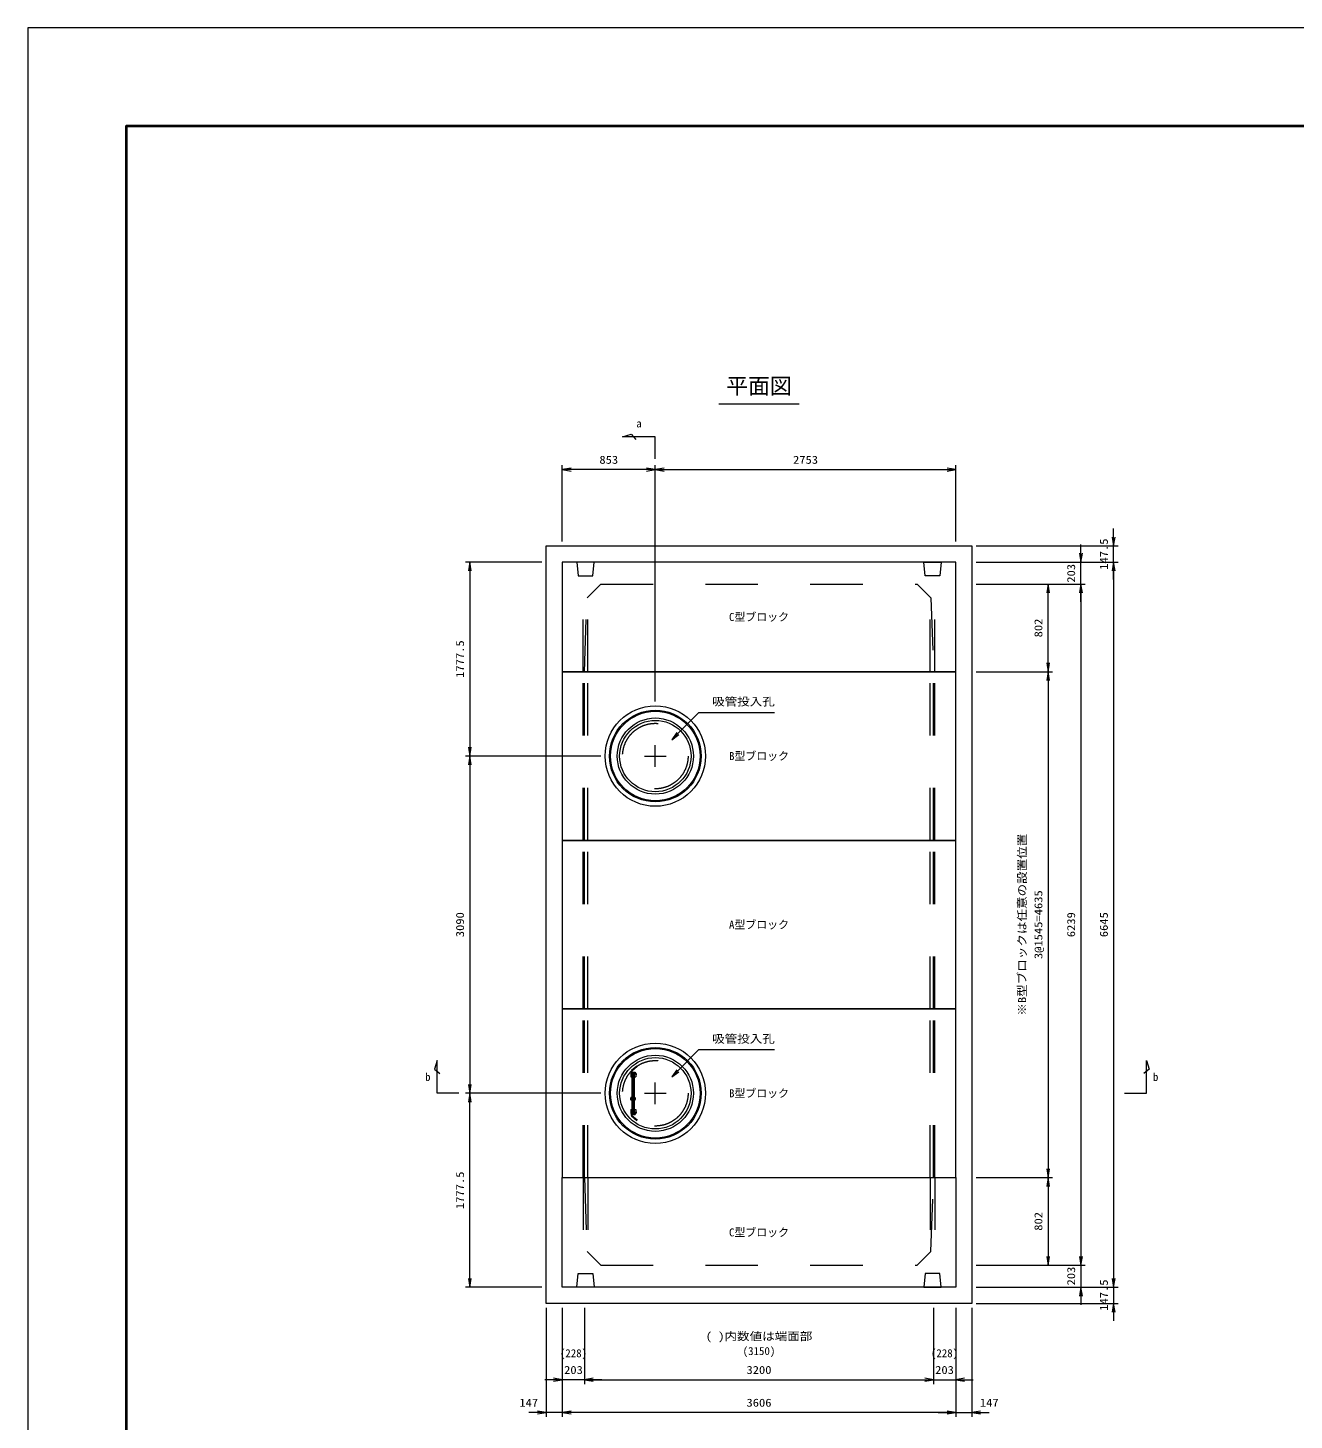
# Model space of a CAD drawing. Units: millimetres at full size. Extents: x -75200 to -41600, y 0 to 23760.
# Drawn here: x -75200 to -63596, y 11002 to 23760 of the extents above; entities that cross this region are included whole.
import ezdxf
from ezdxf.enums import TextEntityAlignment as Align

# ---------------------------------------------------------------- set-up
doc = ezdxf.new("R2010")
doc.units = ezdxf.units.MM
doc.header["$LTSCALE"] = 80.0044
doc.header["$PDMODE"] = 32
doc.header["$PDSIZE"] = 40
doc.linetypes.add('CHAIN', pattern=[18.5, 12, -1.5, 3.5, -1.5])
doc.linetypes.add('DASHED_SPACED', pattern=[12, 6, -6])
for name, color, linetype, lineweight in [('0_2', 4, 'Continuous', 13), ('Defpoints_5', 4, 'Continuous', 13), ('FRP', 4, 'DASHED_SPACED', 13), ('図枠', 1, 'Continuous', 40), ('寸法', 6, 'Continuous', 13), ('文字', 2, 'Continuous', 13)]:
    doc.layers.add(name, color=color, linetype=linetype, lineweight=lineweight)
doc.styles.add('ＭＳ ゴシック', font='')
doc.styles.get('ＭＳ ゴシック').set_extended_font_data('MS Gothic')

# ---------------------------------------------------------------- blocks, each defined once
blk = doc.blocks.new('open_arrow')
at = {"color": 0, "linetype": 'Continuous', "lineweight": -2}
blk.add_lwpolyline([(7.5, 1.25), (0, 0), (7.5, -1.25)], dxfattribs=at)

msp = doc.modelspace()

# ---------------------------------------------------------------- linework, layer by layer
at = {"layer": '0_2', "linetype": 'DASHED_SPACED'}
for p, q in [((-70110, 17860), (-70110, 18740)), ((-70070, 17860), (-70070, 18740)), ((-66930, 17860), (-66930, 18740)), ((-66890, 17860), (-66890, 18740)), ((-70110, 16315), (-70110, 17860)), ((-70070, 16315), (-70070, 17860)), ((-66930, 16315), (-66930, 17860)), ((-66890, 16315), (-66890, 17860)), ((-70110, 14770), (-70110, 16315)), ((-70070, 14770), (-70070, 16315)), ((-66930, 14770), (-66930, 16315)), ((-66890, 14770), (-66890, 16315)), ((-70110, 13225), (-70110, 14770)), ((-70070, 13225), (-70070, 14770)), ((-66930, 13225), (-66930, 14770)), ((-66890, 13225), (-66890, 14770)), ((-70110, 13225), (-70110, 12345)), ((-70070, 13225), (-70070, 12345)), ((-66930, 13225), (-66930, 12345)), ((-66890, 13225), (-66890, 12345))]:
    msp.add_line(p, q, dxfattribs=at)
at = {"layer": '0_2', "color": 3, "linetype": 'DASHED_SPACED'}
for p, q in [((-70100, 16315), (-70100, 17860)), ((-66900, 16315), (-66900, 17860)), ((-70100, 14770), (-70100, 16315)), ((-66900, 14770), (-66900, 16315)), ((-70100, 13225), (-70100, 14770)), ((-66900, 13225), (-66900, 14770))]:
    msp.add_line(p, q, dxfattribs=at)
at = {"layer": '0_2', "color": 2, "linetype": 'CHAIN'}
for p, q in [((-69450, 16987.5), (-69450, 17187.5)), ((-69550, 17087.5), (-69350, 17087.5)), ((-69450, 13897.5), (-69450, 14097.5)), ((-69550, 13997.5), (-69350, 13997.5))]:
    msp.add_line(p, q, dxfattribs=at)
at = {"layer": '0_2', "color": 7}
msp.add_lwpolyline([(-70450, 19012.5), (-66550, 19012.5), (-66550, 12072.5), (-70450, 12072.5)], close=True, dxfattribs=at)
at = {"layer": '0_2', "color": 3}
for points in [[(-70303, 17860), (-66697, 17860), (-66697, 18865), (-70303, 18865)], [(-66697, 16315), (-66697, 17860), (-70303, 17860), (-70303, 16315)], [(-66697, 14770), (-66697, 16315), (-70303, 16315), (-70303, 14770)], [(-66697, 13225), (-66697, 14770), (-70303, 14770), (-70303, 13225)], [(-70303, 13225), (-66697, 13225), (-66697, 12220), (-70303, 12220)]]:
    msp.add_lwpolyline(points, close=True, dxfattribs=at)
at = {"layer": '0_2', "linetype": 'DASHED_SPACED'}
for points in [[(-70170, 18865), (-70157.5, 18740), (-70022.5, 18740), (-70010, 18865)], [(-66830, 18865), (-66842.5, 18740), (-66977.5, 18740), (-66990, 18865)], [(-70170, 12220), (-70157.5, 12345), (-70022.5, 12345), (-70010, 12220)], [(-66830, 12220), (-66842.5, 12345), (-66977.5, 12345), (-66990, 12220)]]:
    msp.add_lwpolyline(points, close=True, dxfattribs=at)
at = {"layer": '0_2', "color": 3, "linetype": 'DASHED_SPACED'}
for points in [[(-70100, 17860), (-70075, 18537), (-69950, 18662), (-67050, 18662), (-66925, 18537), (-66900, 17860)], [(-70100, 13225), (-70075, 12548), (-69950, 12423), (-67050, 12423), (-66925, 12548), (-66900, 13225)]]:
    msp.add_lwpolyline(points, dxfattribs=at)
at = {"layer": '0_2', "color": 3}
for centre, radius in [((-69450, 17087.5), 460), ((-69450, 17087.5), 420), ((-69450, 13997.5), 460), ((-69450, 13997.5), 420)]:
    msp.add_circle(centre, radius, dxfattribs=at)
at = {"layer": '0_2'}
for centre, radius in [((-69450, 17087.5), 410), ((-69450, 17087.5), 349), ((-69450, 17087.5), 327), ((-69450, 13997.5), 410), ((-69450, 13997.5), 349), ((-69450, 13997.5), 327)]:
    msp.add_circle(centre, radius, dxfattribs=at)
at = {"layer": '0_2', "color": 3, "linetype": 'DASHED_SPACED'}
for centre in [(-69450, 17087.5), (-69450, 13997.5)]:
    msp.add_circle(centre, 300, dxfattribs=at)
at = {"layer": 'Defpoints_5'}
msp.add_lwpolyline([(-75200, 0), (-41600, 0), (-41600, 23760), (-75200, 23760)], close=True, dxfattribs=at)
at = {"layer": 'FRP'}
for p, q in [((-69675, 14181.44), (-69629, 14181.44)), ((-69675, 14181.44), (-69675, 14179.44)), ((-69675, 14179.44), (-69629, 14179.44)), ((-69675, 14179.44), (-69675, 14147.44)), ((-69675, 14168.71), (-69640.05, 14168.71)), ((-69667.91, 14189.59), (-69665.97, 14183.77)), ((-69618.57, 14245.66), (-69667.15, 14205)), ((-69666, 14177.25), (-69666, 14172.55)), ((-69666, 14168.71), (-69666, 13826.29)), ((-69665.97, 14186.44), (-69665.97, 14181.44)), ((-69665.97, 14186.44), (-69634.88, 14186.44)), ((-69615.68, 14242.21), (-69664.27, 14201.55)), ((-69660.42, 14190.94), (-69634.88, 14190.94)), ((-69641, 14186.44), (-69644.05, 14183.39)), ((-69644, 14186.44), (-69644, 14181.44)), ((-69644, 14177.25), (-69644, 14172.55)), ((-69644, 14168.71), (-69644, 13826.29)), ((-69640.05, 14179.44), (-69640.05, 14168.71)), ((-69634.88, 14190.94), (-69634.88, 14186.44)), ((-69629, 14179.44), (-69629, 14147.44)), ((-69629, 14166.44), (-69627, 14166.44)), ((-69627, 14179.44), (-69627, 14166.44)), ((-69618.57, 14245.66), (-69615.68, 14242.21)), ((-69675, 14147.44), (-69666.1, 14147.44)), ((-69644, 14147.44), (-69629, 14147.44)), ((-69675, 13847.56), (-69666.1, 13847.56)), ((-69675, 13847.56), (-69675, 13815.56)), ((-69675, 13826.29), (-69640.05, 13826.29)), ((-69675, 13815.56), (-69629, 13815.56)), ((-69675, 13815.56), (-69675, 13813.56)), ((-69675, 13813.56), (-69629, 13813.56)), ((-69665.97, 13811.23), (-69667.91, 13805.41)), ((-69667.15, 13790), (-69618.57, 13749.34)), ((-69666, 13822.45), (-69666, 13817.75)), ((-69665.97, 13813.56), (-69665.97, 13808.56)), ((-69665.97, 13808.56), (-69634.88, 13808.56)), ((-69664.27, 13793.45), (-69615.68, 13752.79)), ((-69660.42, 13804.06), (-69634.88, 13804.06)), ((-69644.05, 13811.61), (-69641, 13808.56)), ((-69644, 13847.56), (-69629, 13847.56)), ((-69644, 13822.45), (-69644, 13817.75)), ((-69644, 13813.56), (-69644, 13808.56)), ((-69640.05, 13826.29), (-69640.05, 13815.56)), ((-69634.88, 13808.56), (-69634.88, 13804.06)), ((-69629, 13847.56), (-69629, 13815.56)), ((-69629, 13828.56), (-69627, 13828.56)), ((-69627, 13828.56), (-69627, 13815.56)), ((-69615.68, 13752.79), (-69618.57, 13749.34))]:
    msp.add_line(p, q, dxfattribs=at)
at = {"layer": 'FRP', "linetype": 'CHAIN'}
msp.add_line((-69655, 14160.4), (-69655, 13834.74), dxfattribs=at)
at = {"layer": 'FRP'}
for centre, radius, start, end in [((-69660.41, 14196.94), 10.5, 129.92782, 270), ((-69660.42, 14196.94), 6, 129.92906, 270), ((-69629, 14179.44), 2, 0, 90), ((-69660.41, 13798.06), 10.5, 90, 230.07217), ((-69660.42, 13798.06), 6, 90, 230.07093), ((-69629, 13815.56), 2, 270, 0)]:
    msp.add_arc(centre, radius, start, end, dxfattribs=at)
msp.add_point((-69655, 13947.5), dxfattribs=at)
at = {"layer": '図枠'}
msp.add_lwpolyline([(-74300, 900), (-42500, 900), (-42500, 22860), (-74300, 22860)], close=True, dxfattribs=at)
at = {"layer": '寸法'}
for p, q in [((-70303, 19052.5), (-70303, 19752)), ((-69450, 19712), (-70303, 19712)), ((-69450, 17587.5), (-69450, 19752)), ((-69450, 17587.5), (-69450, 19752)), ((-69450, 19712), (-66697, 19712)), ((-66697, 19052.5), (-66697, 19752)), ((-65250, 18705), (-65250, 19172.5)), ((-66510, 19012.5), (-65210, 19012.5)), ((-65550, 18502), (-65550, 19025)), ((-70490, 18865), (-71190, 18865)), ((-71150, 18865), (-71150, 17087.5)), ((-66510, 18865), (-65210, 18865)), ((-66510, 18865), (-65510, 18865)), ((-66510, 18865), (-65210, 18865)), ((-65250, 18865), (-65250, 12220)), ((-66510, 18662), (-65510, 18662)), ((-66510, 18662), (-65810, 18662)), ((-66510, 18662), (-65510, 18662)), ((-65850, 17860), (-65850, 18662)), ((-65550, 18662), (-65550, 12423)), ((-66510, 17860), (-65810, 17860)), ((-66510, 17860), (-65810, 17860)), ((-65850, 17860), (-65850, 13225)), ((-69950, 17087.5), (-71190, 17087.5)), ((-69950, 17087.5), (-71190, 17087.5)), ((-71150, 17087.5), (-71150, 13997.5)), ((-69950, 13997.5), (-71190, 13997.5)), ((-69950, 13997.5), (-71190, 13997.5)), ((-71150, 12220), (-71150, 13997.5)), ((-66510, 13225), (-65810, 13225)), ((-66510, 13225), (-65810, 13225)), ((-65850, 13225), (-65850, 12423)), ((-65550, 12583), (-65550, 12060)), ((-66510, 12423), (-65510, 12423)), ((-66510, 12423), (-65810, 12423)), ((-66510, 12423), (-65510, 12423)), ((-65250, 12380), (-65250, 11912.5)), ((-70490, 12220), (-71190, 12220)), ((-66510, 12220), (-65210, 12220)), ((-66510, 12220), (-65510, 12220)), ((-66510, 12220), (-65210, 12220)), ((-70450, 12032.5), (-70450, 11032.5)), ((-70303, 12032.5), (-70303, 11032.5)), ((-70303, 12032.5), (-70303, 11332.5)), ((-70303, 12032.5), (-70303, 11032.5)), ((-70100, 12032.5), (-70100, 11332.5)), ((-70100, 12032.5), (-70100, 11332.5)), ((-66900, 12032.5), (-66900, 11332.5)), ((-66900, 12032.5), (-66900, 11332.5)), ((-66697, 12032.5), (-66697, 11032.5)), ((-66697, 12032.5), (-66697, 11332.5)), ((-66697, 12032.5), (-66697, 11032.5)), ((-66550, 12032.5), (-66550, 11032.5)), ((-66510, 12072.5), (-65210, 12072.5)), ((-69940, 11372.5), (-70463, 11372.5)), ((-70100, 11372.5), (-66900, 11372.5)), ((-67060, 11372.5), (-66537, 11372.5)), ((-70143, 11072.5), (-70610, 11072.5)), ((-66697, 11072.5), (-70303, 11072.5)), ((-66857, 11072.5), (-66390, 11072.5))]:
    msp.add_line(p, q, dxfattribs=at)
for points in [[(-69450, 19812), (-69450, 20012), (-69750, 20012), (-69670, 20037), (-69630, 19987)], [(-69300, 17237.5), (-69243.43, 17294.07), (-69050, 17487.5), (-68356.67, 17487.5)], [(-71250, 13997.5), (-71450, 13997.5), (-71450, 14297.5), (-71475, 14217.5), (-71425, 14177.5)], [(-69300, 14147.5), (-69243.43, 14204.07), (-69050, 14397.5), (-68356.67, 14397.5)], [(-65150, 13997.5), (-64950, 13997.5), (-64950, 14297.5), (-64925, 14217.5), (-64975, 14177.5)]]:
    msp.add_lwpolyline(points, dxfattribs=at)
at = {"layer": '文字'}
msp.add_line((-68133.33, 20312), (-68866.67, 20312), dxfattribs=at)

# ---------------------------------------------------------------- block references
at = {"layer": '寸法', "xscale": 10.7, "yscale": 10.7}
for p in [(-70303, 19712), (-69450, 19712), (-70100, 11372.5), (-70100, 11372.5), (-66697, 11372.5), (-70303, 11072.5), (-70303, 11072.5), (-66550, 11072.5)]:
    msp.add_blockref('open_arrow', p, dxfattribs=at)
for p, rotation in [((-69450, 19712), 180), ((-66697, 19712), 180), ((-65250, 19012.5), 90), ((-65550, 18865), 90), ((-71150, 18865), 270), ((-65250, 18865), 270), ((-65250, 18865), 270), ((-65850, 18662), 270), ((-65550, 18662), 270), ((-65550, 18662), 270), ((-65850, 17860), 90), ((-65850, 17860), 270), ((-69300, 17237.5), 45), ((-71150, 17087.5), 90), ((-71150, 17087.5), 270), ((-69300, 14147.5), 45), ((-71150, 13997.5), 90), ((-71150, 13997.5), 270), ((-65850, 13225), 90), ((-65850, 13225), 270), ((-65850, 12423), 90), ((-65550, 12423), 90), ((-65550, 12423), 90), ((-71150, 12220), 90), ((-65250, 12220), 90), ((-65250, 12220), 90), ((-65550, 12220), 270), ((-65250, 12072.5), 270), ((-70303, 11372.5), 180), ((-66900, 11372.5), 180), ((-66900, 11372.5), 180), ((-70450, 11072.5), 180), ((-66697, 11072.5), 180), ((-66697, 11072.5), 180)]:
    msp.add_blockref('open_arrow', p, dxfattribs=dict(at, rotation=rotation))

# ---------------------------------------------------------------- texts
at = {"layer": '寸法', "color": 3, "style": 'ＭＳ ゴシック'}
for s, p in [('a', (-69600, 20172)), ('(228)', (-70200, 11652.5)), ('(3150)', (-68500, 11672.5)), ('(228)', (-66800, 11652.5))]:
    msp.add_text(s, height=73.31, dxfattribs=at).set_placement(p, align=Align.TOP_CENTER)
at = {"layer": '寸法', "style": 'ＭＳ ゴシック', "width": 1.15}
for s, p in [('853', (-69876.5, 19802)), ('2753', (-68073.5, 19802)), ('203', (-70200, 11462.5)), ('3200', (-68500, 11462.5)), ('203', (-66800, 11462.5)), ('147', (-70610, 11162.5)), ('3606', (-68500, 11162.5)), ('147', (-66390, 11162.5))]:
    msp.add_text(s, height=73.31, dxfattribs=at).set_placement(p, align=Align.MIDDLE_CENTER)
for s, p in [('147.5', (-65340, 18937.5)), ('203', (-65640, 18762)), ('802', (-65940, 18261)), ('1777.5', (-71240, 17976.25)), ('3@1545=4635', (-65940, 15542.5)), ('3090', (-71240, 15542.5)), ('6239', (-65640, 15542.5)), ('6645', (-65340, 15542.5)), ('1777.5', (-71240, 13108.75)), ('802', (-65940, 12824)), ('203', (-65640, 12323)), ('147.5', (-65340, 12148))]:
    msp.add_text(s, height=73.31, rotation=90, dxfattribs=at).set_placement(p, align=Align.MIDDLE_CENTER)
for p in [(-68930, 17527.5), (-68930, 14437.5)]:
    msp.add_text('吸管投入孔', height=73.31, dxfattribs=at).set_placement(p, align=Align.BOTTOM_LEFT)
at = {"layer": '寸法', "color": 3, "style": 'ＭＳ ゴシック', "width": 1.15}
msp.add_text('※B型ブロックは任意の設置位置', height=73.31, rotation=90, dxfattribs=at).set_placement((-66030, 15542.5), align=Align.BOTTOM_CENTER)
at = {"layer": '寸法', "color": 3, "style": 'ＭＳ ゴシック'}
msp.add_text('b', height=73.31, dxfattribs=at).set_placement((-71510, 14147.5), align=Align.MIDDLE_RIGHT)
msp.add_text('b', height=73.31, dxfattribs=at).set_placement((-64890, 14147.5), align=Align.MIDDLE_LEFT)
at = {"layer": '寸法', "color": 3, "style": 'ＭＳ ゴシック', "width": 1.15}
msp.add_text('( )内数値は端面部', height=73.31, dxfattribs=at).set_placement((-68500, 11712.5), align=Align.BOTTOM_CENTER)
at = {"layer": '文字', "style": 'ＭＳ ゴシック'}
msp.add_text('平面図', height=146.6, dxfattribs=at).set_placement((-68500, 20552), align=Align.TOP_CENTER)
for s, p in [('C型ブロック', (-68500, 18362)), ('B型ブロック', (-68500, 17087.5)), ('A型ブロック', (-68500, 15542.5)), ('B型ブロック', (-68500, 13997.5)), ('C型ブロック', (-68500, 12723))]:
    msp.add_text(s, height=73.31, dxfattribs=at).set_placement(p, align=Align.MIDDLE_CENTER)

doc.saveas('drawing.dxf')
